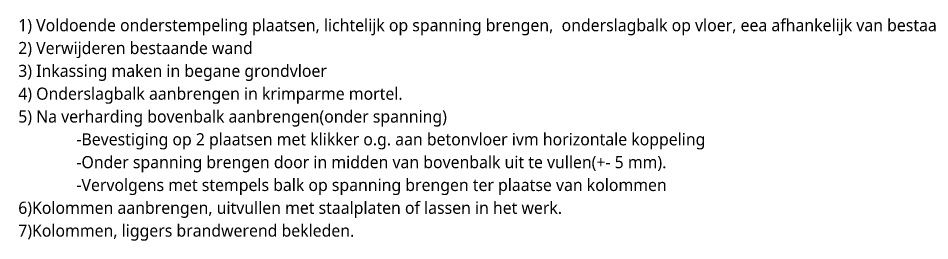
# Model space of a CAD drawing. Header units: millimetres. Extents: x 3415 to 42718, y 1442 to 14886.
# Drawn here: x 18609 to 22361, y 6715 to 7631 of the extents above; entities that cross this region are included whole.
import ezdxf

# ---------------------------------------------------------------- set-up
doc = ezdxf.new("R2010")
doc.units = ezdxf.units.MM
doc.layers.add('G-ANNO-TEXT', color=231, linetype='Continuous', lineweight=13)
doc.styles.add('Segoe UI_1', font='segoeui.ttf', dxfattribs={"height": 50})

msp = doc.modelspace()

# ---------------------------------------------------------------- texts
at = {"layer": 'G-ANNO-TEXT', "color": 7, "char_height": 50, "attachment_point": 1, "style": 'Segoe UI_1'}
for s, insert, width in [('1) Voldoende onderstempeling plaatsen, lichtelijk op spanning brengen,  onderslagbalk op vloer, eea afhankelijk van bestaande vloer', (18608.8, 7627.6), 4983.289), ('2) Verwijderen bestaande wand', (18608.8, 7533.7), 1180.084), ('3) Inkassing maken in begane grondvloer', (18608.8, 7439.8), 1548.86), ('4) Onderslagbalk aanbrengen in krimparme mortel.', (18608.8, 7345.8), 1920.843), ('5) Na verharding bovenbalk aanbrengen(onder spanning)', (18608.8, 7251.9), 2154.936), ('^I', (18608.8, 7158), 290.211), ('-Bevestiging op 2 plaatsen met klikker o.g. aan betonvloer ivm horizontale koppeling', (18848.2, 7158), 3184.303), ('^I', (18608.8, 7064), 290.211), ('-Onder spanning brengen door in midden van bovenbalk uit te vullen(+- 5 mm).', (18848.2, 7064), 3017.552), ('^I', (18608.8, 6970.1), 290.211), ('-Vervolgens met stempels balk op spanning brengen ter plaatse van kolommen', (18848.2, 6970.1), 2985.484), ('6)Kolommen aanbrengen, uitvullen met staalplaten of lassen in het werk.', (18608.8, 6876.2), 2730.548), ('7)Kolommen, liggers brandwerend bekleden.', (18608.8, 6782.3), 1681.94)]:
    msp.add_mtext(s, dxfattribs=dict(at, insert=insert, width=width))

doc.saveas('drawing.dxf')
